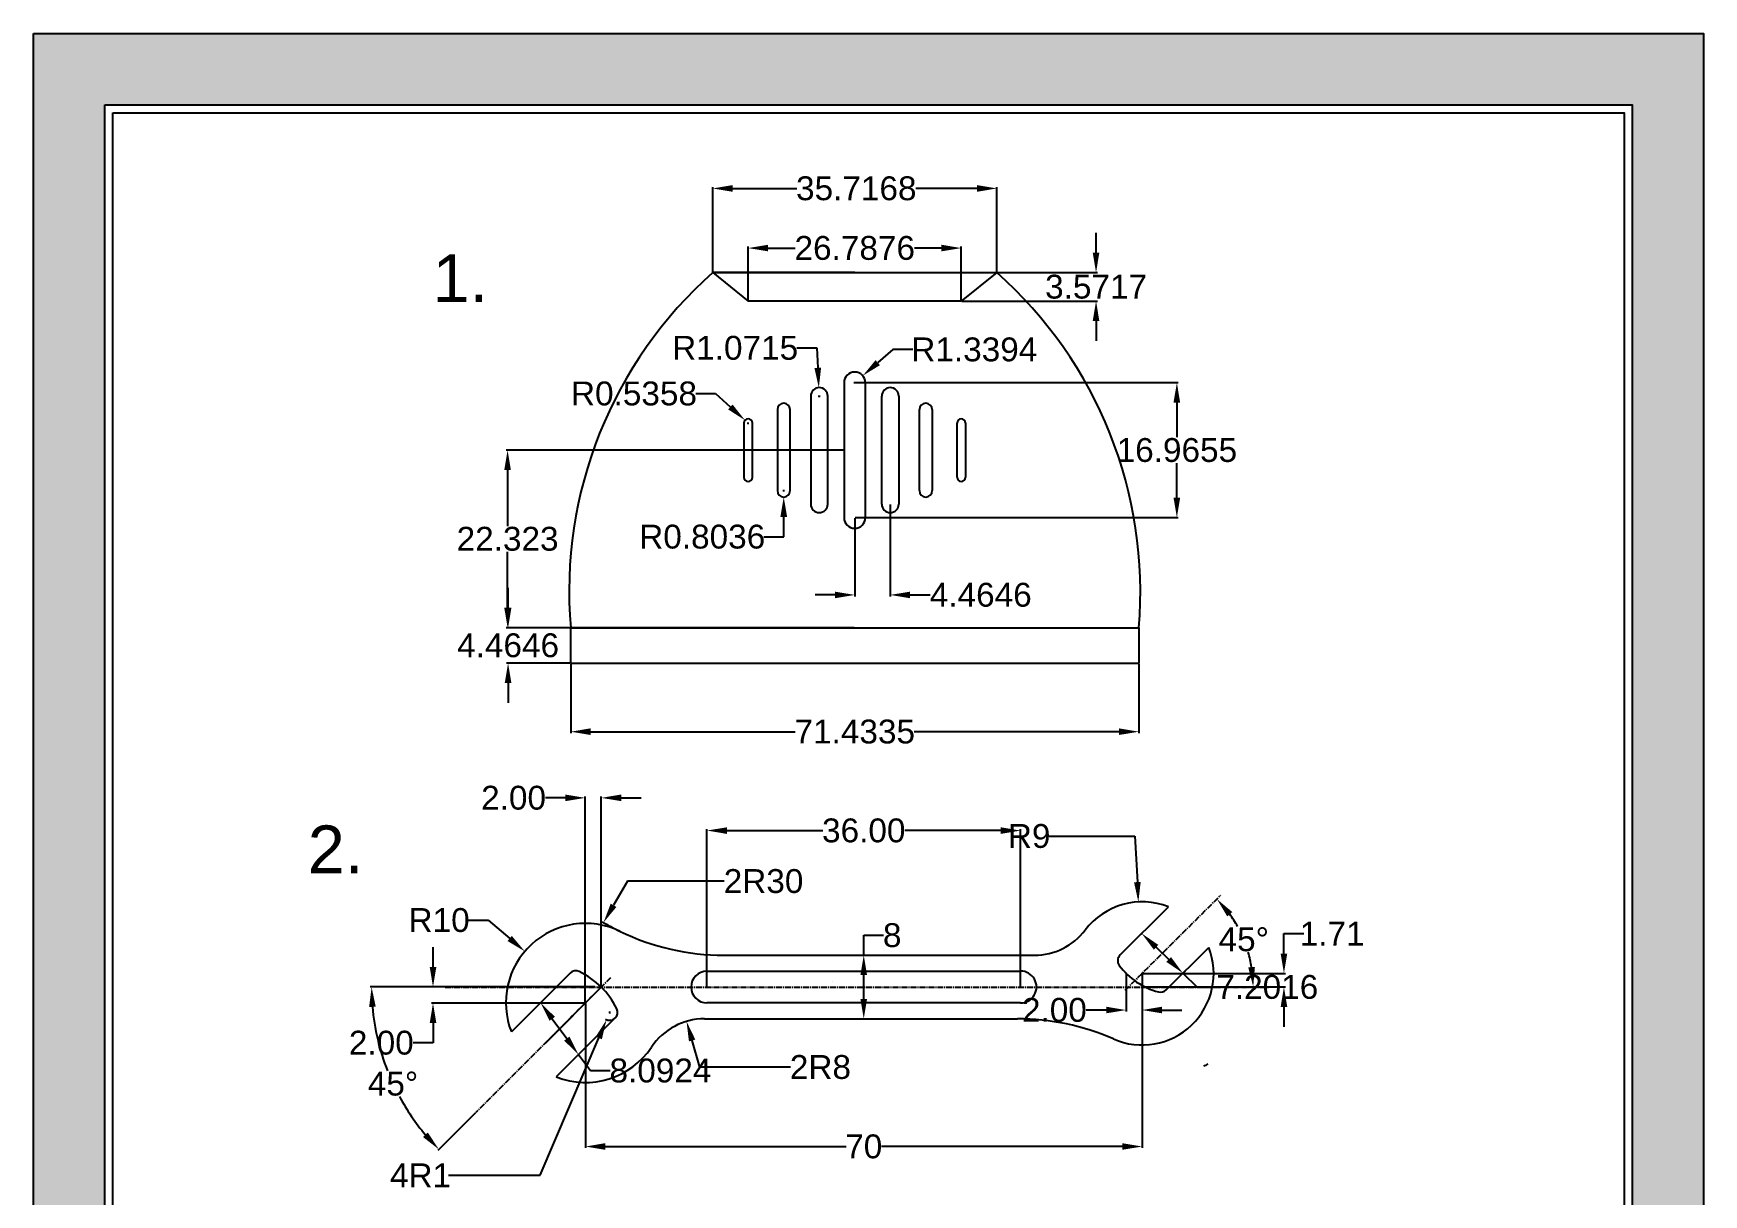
# Model space of a CAD drawing. Header units: centimetres. Extents: x 2415 to 2625, y 2816 to 3113.
# Drawn here: x 2415.3 to 2625.3, y 2966.6 to 3112.6 of the extents above; entities that cross this region are included whole.
import ezdxf

# ---------------------------------------------------------------- set-up
doc = ezdxf.new("R2010")
doc.units = ezdxf.units.CM
doc.linetypes.add('CENTER2', pattern=[1.125, 0.75, -0.125, 0.125, -0.125])
doc.layers.add('dimensions', color=210, linetype='Continuous')
doc.styles.get("Standard").update_dxf_attribs({"font": 'arial.ttf'})
doc.dimstyles.get("Standard").update_dxf_attribs({"dimtxt": 3, "dimasz": 2.5, "dimexe": 0.18, "dimexo": 0.0625, "dimgap": 0.09, "dimtad": 0, "dimtih": 1, "dimtoh": 1, "dimdec": 4, "dimdsep": 46, "dimtxsty": 'Standard', "dimcen": 0.09, "dimadec": 0, "dimazin": 0, "dimtfac": 1, "dimtdec": 4, "dimtofl": 0, "dimtmove": 0, "dimatfit": 3, "dimfxl": 1, "dimtolj": 1, "dimtzin": 0, "dimarcsym": 0})

# ---------------------------------------------------------------- blocks, each defined once
blk = doc.blocks.new('*D65')
at = {"layer": 'Defpoints', "color": 0, "transparency": 16777216}
for p in [(2539.47, 3012.33), (2500.04, 2992.66), (2539.47, 2992.66)]:
    blk.add_point(p, dxfattribs=at)
at = {"layer": 'dimensions', "color": 0, "lineweight": -2, "transparency": 16777216}
for p, q in [((2500.04, 2992.72), (2500.04, 3012.51)), ((2502.54, 3012.33), (2514.61, 3012.33)), ((2536.97, 3012.33), (2524.9, 3012.33)), ((2539.47, 2992.72), (2539.47, 3012.51))]:
    blk.add_line(p, q, dxfattribs=at)
at = {"layer": 'dimensions', "color": 0, "transparency": 16777216}
for points in [[(2502.54, 3012.74), (2502.54, 3011.91), (2500.04, 3012.33)], [(2536.97, 3012.74), (2536.97, 3011.91), (2539.47, 3012.33)]]:
    blk.add_solid(points, dxfattribs=at)
at = {"layer": 'dimensions', "color": 0, "transparency": 16777216, "insert": (2519.75, 3012.33), "char_height": 3, "attachment_point": 5}
blk.add_mtext('\\A1;36.00', dxfattribs=at)
blk = doc.blocks.new('*D66')
at = {"layer": 'Defpoints', "color": 0, "transparency": 16777216}
for p in [(2554.75, 2994.37), (2484.75, 2990.66), (2554.75, 2972.6)]:
    blk.add_point(p, dxfattribs=at)
at = {"layer": 'dimensions', "color": 0, "lineweight": -2, "transparency": 16777216}
for p, q in [((2554.75, 2994.3), (2554.75, 2972.42)), ((2484.75, 2990.59), (2484.75, 2972.42)), ((2487.25, 2972.6), (2517.53, 2972.6)), ((2552.25, 2972.6), (2521.97, 2972.6))]:
    blk.add_line(p, q, dxfattribs=at)
at = {"layer": 'dimensions', "color": 0, "transparency": 16777216}
for points in [[(2487.25, 2973.02), (2487.25, 2972.19), (2484.75, 2972.6)], [(2552.25, 2973.02), (2552.25, 2972.19), (2554.75, 2972.6)]]:
    blk.add_solid(points, dxfattribs=at)
at = {"layer": 'dimensions', "color": 0, "transparency": 16777216, "insert": (2519.75, 2972.6), "char_height": 3, "attachment_point": 5}
blk.add_mtext('\\A1;70', dxfattribs=at)
blk = doc.blocks.new('*D67')
at = {"layer": 'Defpoints', "color": 0, "transparency": 16777216}
for p in [(2555.02, 2999.71), (2560.2, 2994.71), (2559.89, 2994.39)]:
    blk.add_point(p, dxfattribs=at)
at = {"layer": 'dimensions', "color": 0, "lineweight": -2, "transparency": 16777216}
for p, q in [((2554.97, 2999.67), (2554.58, 2999.26)), ((2556.5, 2997.65), (2558.09, 2996.12)), ((2560.16, 2994.67), (2559.76, 2994.26)), ((2559.89, 2994.39), (2561.69, 2992.65)), ((2561.69, 2992.65), (2564.19, 2992.65))]:
    blk.add_line(p, q, dxfattribs=at)
at = {"layer": 'dimensions', "color": 0, "transparency": 16777216}
for points in [[(2556.79, 2997.95), (2556.22, 2997.35), (2554.7, 2999.39)], [(2558.38, 2996.42), (2557.8, 2995.82), (2559.89, 2994.39)]]:
    blk.add_solid(points, dxfattribs=at)
at = {"layer": 'dimensions', "color": 0, "transparency": 16777216, "insert": (2570.49, 2992.65), "char_height": 3, "attachment_point": 5}
blk.add_mtext('\\A1;7.2016', dxfattribs=at)
blk = doc.blocks.new('*D68')
at = {"layer": 'Defpoints', "color": 0, "transparency": 16777216}
for p in [(2479.14, 2990.71), (2483.89, 2984.16), (2483.93, 2984.19)]:
    blk.add_point(p, dxfattribs=at)
at = {"layer": 'dimensions', "color": 0, "lineweight": -2, "transparency": 16777216}
for p, q in [((2479.09, 2990.67), (2478.96, 2990.57)), ((2480.58, 2988.66), (2482.41, 2986.17)), ((2483.88, 2984.15), (2483.75, 2984.05)), ((2483.89, 2984.16), (2485.38, 2982.14)), ((2485.38, 2982.14), (2487.88, 2982.14))]:
    blk.add_line(p, q, dxfattribs=at)
at = {"layer": 'dimensions', "color": 0, "transparency": 16777216}
for points in [[(2480.92, 2988.91), (2480.25, 2988.42), (2479.1, 2990.68)], [(2482.75, 2986.42), (2482.08, 2985.92), (2483.89, 2984.16)]]:
    blk.add_solid(points, dxfattribs=at)
at = {"layer": 'dimensions', "color": 0, "transparency": 16777216, "insert": (2494.19, 2982.14), "char_height": 3, "attachment_point": 5}
blk.add_mtext('\\A1;8.0924', dxfattribs=at)
blk = doc.blocks.new('*D69')
at = {"layer": 'Defpoints', "color": 0, "transparency": 16777216}
for p in [(2497.47, 2988.33), (2499.72, 2980.66)]:
    blk.add_point(p, dxfattribs=at)
at = {"layer": 'dimensions', "color": 0, "lineweight": -2, "transparency": 16777216}
for p, q in [((2499.15, 2982.58), (2498.17, 2985.94)), ((2510.52, 2982.58), (2499.15, 2982.58))]:
    blk.add_line(p, q, dxfattribs=at)
at = {"layer": 'dimensions', "color": 0, "transparency": 16777216}
blk.add_solid([(2498.57, 2986.05), (2497.77, 2985.82), (2497.47, 2988.33)], dxfattribs=at)
at = {"layer": 'dimensions', "color": 0, "transparency": 16777216, "insert": (2514.3, 2982.58), "char_height": 3, "attachment_point": 5}
blk.add_mtext('\\A1;2R8', dxfattribs=at)
blk = doc.blocks.new('*D70')
at = {"layer": 'Defpoints', "color": 0, "transparency": 16777216}
for p in [(2502.18, 3026.66), (2487.03, 3000.77)]:
    blk.add_point(p, dxfattribs=at)
at = {"layer": 'dimensions', "color": 0, "lineweight": -2, "transparency": 16777216}
for p, q in [((2490.06, 3005.96), (2488.29, 3002.93)), ((2502.22, 3005.96), (2490.06, 3005.96))]:
    blk.add_line(p, q, dxfattribs=at)
blk.add_arc((2502.18, 3026.66), 30, 239.3042, 244.0387, dxfattribs=at)
at = {"layer": 'dimensions', "color": 0, "transparency": 16777216}
blk.add_solid([(2487.93, 3003.14), (2488.65, 3002.72), (2487.03, 3000.77)], dxfattribs=at)
at = {"layer": 'dimensions', "color": 0, "transparency": 16777216, "insert": (2507.15, 3005.96), "char_height": 3, "attachment_point": 5}
blk.add_mtext('\\A1;2R30', dxfattribs=at)
blk = doc.blocks.new('*D71')
at = {"layer": 'Defpoints', "color": 0, "transparency": 16777216}
for p in [(2554.28, 3003.35), (2554.75, 2994.37)]:
    blk.add_point(p, dxfattribs=at)
at = {"layer": 'dimensions', "color": 0, "lineweight": -2, "transparency": 16777216}
for p, q in [((2543.06, 3011.63), (2553.85, 3011.63)), ((2553.85, 3011.63), (2554.15, 3005.85)), ((2554.66, 2994.37), (2554.84, 2994.37)), ((2554.75, 2994.28), (2554.75, 2994.46))]:
    blk.add_line(p, q, dxfattribs=at)
at = {"layer": 'dimensions', "color": 0, "transparency": 16777216}
blk.add_solid([(2554.57, 3005.87), (2553.73, 3005.83), (2554.28, 3003.35)], dxfattribs=at)
at = {"layer": 'dimensions', "color": 0, "transparency": 16777216, "insert": (2540.55, 3011.63), "char_height": 3, "attachment_point": 5}
blk.add_mtext('\\A1;R9', dxfattribs=at)
blk = doc.blocks.new('*D72')
at = {"layer": 'Defpoints', "color": 0, "transparency": 16777216}
for p in [(2477.14, 2997.14), (2484.75, 2990.66)]:
    blk.add_point(p, dxfattribs=at)
at = {"layer": 'dimensions', "color": 0, "lineweight": -2, "transparency": 16777216}
for p, q in [((2470.03, 3001.06), (2472.53, 3001.06)), ((2472.53, 3001.06), (2475.23, 2998.76)), ((2484.66, 2990.66), (2484.84, 2990.66)), ((2484.75, 2990.57), (2484.75, 2990.75))]:
    blk.add_line(p, q, dxfattribs=at)
at = {"layer": 'dimensions', "color": 0, "transparency": 16777216}
blk.add_solid([(2475.5, 2999.08), (2474.96, 2998.44), (2477.14, 2997.14)], dxfattribs=at)
at = {"layer": 'dimensions', "color": 0, "transparency": 16777216, "insert": (2466.36, 3001.06), "char_height": 3, "attachment_point": 5}
blk.add_mtext('\\A1;R10', dxfattribs=at)
blk = doc.blocks.new('*U61')
at = {"color": 0, "linetype": 'CENTER2', "transparency": 16777216}
blk.add_line((-53.42, 0), (50.13, 0), dxfattribs=at)
blk = doc.blocks.new('*U62')
at = {"color": 0, "linetype": 'CENTER2', "transparency": 16777216}
blk.add_line((5.95, 5.95), (-11.01, -11.01), dxfattribs=at)
blk = doc.blocks.new('*U63')
at = {"color": 0, "linetype": 'CENTER2', "transparency": 16777216}
blk.add_line((-5.11, -5.08), (6.92, 6.88), dxfattribs=at)
blk = doc.blocks.new('*D73')
at = {"layer": 'Defpoints', "color": 0, "transparency": 16777216}
for p in [(2467.13, 2992.66), (2487.92, 2993.83), (2570.67, 2992.66), (2458.85, 2985.18), (2470.97, 2976.87)]:
    blk.add_point(p, dxfattribs=at)
at = {"layer": 'dimensions', "color": 0, "lineweight": -2, "transparency": 16777216}
for p, q in [((2467.06, 2992.66), (2457.69, 2992.66)), ((2470.92, 2976.83), (2466.2, 2972.11))]:
    blk.add_line(p, q, dxfattribs=at)
for start, end in [(184.9613, 201.4304), (208.506, 220.0387)]:
    blk.add_arc((2486.75, 2992.66), 28.88, start, end, dxfattribs=at)
at = {"layer": 'dimensions', "color": 0, "transparency": 16777216}
for points in [[(2457.56, 2990.14), (2458.39, 2990.18), (2457.87, 2992.66)], [(2464.94, 2974.36), (2464.33, 2973.8), (2466.33, 2972.24)]]:
    blk.add_solid(points, dxfattribs=at)
at = {"layer": 'dimensions', "color": 0, "transparency": 16777216, "insert": (2460.56, 2980.49), "char_height": 3, "attachment_point": 5}
blk.add_mtext('\\A1;45°', dxfattribs=at)
blk = doc.blocks.new('*D74')
at = {"layer": 'Defpoints', "color": 0, "transparency": 16777216}
for p in [(2564.66, 3004.22), (2568.19, 2996.7), (2467.13, 2992.66), (2570.67, 2992.66), (2552.62, 2992.26)]:
    blk.add_point(p, dxfattribs=at)
at = {"layer": 'dimensions', "color": 0, "lineweight": -2, "transparency": 16777216}
for start, end in [(28.9669, 35.6921), (9.1398, 16.1618)]:
    blk.add_arc((2553.03, 2992.66), 15.69, start, end, dxfattribs=at)
at = {"layer": 'dimensions', "color": 0, "transparency": 16777216}
for points in [[(2565.45, 3001.54), (2566.09, 3002.08), (2564.15, 3003.72)], [(2568.93, 2995.18), (2568.1, 2995.12), (2568.72, 2992.66)]]:
    blk.add_solid(points, dxfattribs=at)
at = {"layer": 'dimensions', "color": 0, "transparency": 16777216, "insert": (2567.53, 2998.64), "char_height": 3, "attachment_point": 5}
blk.add_mtext('\\A1;45°', dxfattribs=at)
blk = doc.blocks.new('*D75')
at = {"layer": 'Defpoints', "color": 0, "transparency": 16777216}
for p in [(2484.73, 3016.44), (2486.75, 2992.66), (2484.73, 2990.48)]:
    blk.add_point(p, dxfattribs=at)
at = {"layer": 'dimensions', "color": 0, "lineweight": -2, "transparency": 16777216}
for p, q in [((2482.23, 3016.44), (2479.73, 3016.44)), ((2484.73, 2990.54), (2484.73, 3016.62)), ((2486.75, 2992.72), (2486.75, 3016.62)), ((2489.25, 3016.44), (2491.75, 3016.44))]:
    blk.add_line(p, q, dxfattribs=at)
at = {"layer": 'dimensions', "color": 0, "transparency": 16777216}
for points in [[(2482.23, 3016.86), (2482.23, 3016.03), (2484.73, 3016.44)], [(2489.25, 3016.86), (2489.25, 3016.03), (2486.75, 3016.44)]]:
    blk.add_solid(points, dxfattribs=at)
at = {"layer": 'dimensions', "color": 0, "transparency": 16777216, "insert": (2475.72, 3016.44), "char_height": 3, "attachment_point": 5}
blk.add_mtext('\\A1;2.00', dxfattribs=at)
blk = doc.blocks.new('*D76')
at = {"layer": 'Defpoints', "color": 0, "transparency": 16777216}
for p in [(2487.41, 2988.55), (2487.81, 2989.47)]:
    blk.add_point(p, dxfattribs=at)
at = {"layer": 'dimensions', "color": 0, "lineweight": -2, "transparency": 16777216}
for p, q in [((2487.72, 2989.47), (2487.9, 2989.47)), ((2487.81, 2989.38), (2487.81, 2989.56)), ((2479.06, 2968.98), (2486.43, 2986.25)), ((2467.54, 2968.98), (2479.06, 2968.98))]:
    blk.add_line(p, q, dxfattribs=at)
blk.add_arc((2487.81, 2989.47), 1, 236.5746, 311.419, dxfattribs=at)
at = {"layer": 'dimensions', "color": 0, "transparency": 16777216}
blk.add_solid([(2486.05, 2986.42), (2486.82, 2986.09), (2487.41, 2988.55)], dxfattribs=at)
at = {"layer": 'dimensions', "color": 0, "transparency": 16777216, "insert": (2464.02, 2968.98), "char_height": 3, "attachment_point": 5}
blk.add_mtext('\\A1;4R1', dxfattribs=at)
blk = doc.blocks.new('*D77')
at = {"layer": 'Defpoints', "color": 0, "transparency": 16777216}
for p in [(2552.73, 2994.39), (2554.75, 2994.37), (2552.73, 2989.76)]:
    blk.add_point(p, dxfattribs=at)
at = {"layer": 'dimensions', "color": 0, "lineweight": -2, "transparency": 16777216}
for p, q in [((2552.73, 2994.33), (2552.73, 2989.58)), ((2554.75, 2994.3), (2554.75, 2989.58)), ((2550.23, 2989.76), (2547.73, 2989.76)), ((2557.25, 2989.76), (2559.75, 2989.76))]:
    blk.add_line(p, q, dxfattribs=at)
at = {"layer": 'dimensions', "color": 0, "transparency": 16777216}
for points in [[(2550.23, 2990.18), (2550.23, 2989.35), (2552.73, 2989.76)], [(2557.25, 2990.18), (2557.25, 2989.35), (2554.75, 2989.76)]]:
    blk.add_solid(points, dxfattribs=at)
at = {"layer": 'dimensions', "color": 0, "transparency": 16777216, "insert": (2543.72, 2989.76), "char_height": 3, "attachment_point": 5}
blk.add_mtext('\\A1;2.00', dxfattribs=at)
blk = doc.blocks.new('*D78')
at = {"layer": 'Defpoints', "color": 0, "transparency": 16777216}
for p in [(2517.85, 2996.66), (2519.75, 2996.66), (2517.79, 2988.66)]:
    blk.add_point(p, dxfattribs=at)
at = {"layer": 'dimensions', "color": 0, "lineweight": -2, "transparency": 16777216}
for p, q in [((2519.75, 2996.66), (2519.75, 2999.16)), ((2519.75, 2999.16), (2522.25, 2999.16)), ((2517.91, 2996.66), (2519.93, 2996.66)), ((2519.75, 2991.16), (2519.75, 2994.16)), ((2517.85, 2988.66), (2519.93, 2988.66))]:
    blk.add_line(p, q, dxfattribs=at)
at = {"layer": 'dimensions', "color": 0, "transparency": 16777216}
for points in [[(2519.33, 2994.16), (2520.17, 2994.16), (2519.75, 2996.66)], [(2519.33, 2991.16), (2520.17, 2991.16), (2519.75, 2988.66)]]:
    blk.add_solid(points, dxfattribs=at)
at = {"layer": 'dimensions', "color": 0, "transparency": 16777216, "insert": (2523.33, 2999.16), "char_height": 3, "attachment_point": 5}
blk.add_mtext('\\A1;8', dxfattribs=at)
blk = doc.blocks.new('*D79')
at = {"layer": 'Defpoints', "color": 0, "transparency": 16777216}
for p in [(2485.98, 2992.66), (2465.59, 2990.64), (2484.73, 2990.64)]:
    blk.add_point(p, dxfattribs=at)
at = {"layer": 'dimensions', "color": 0, "lineweight": -2, "transparency": 16777216}
for p, q in [((2465.59, 2995.16), (2465.59, 2997.66)), ((2485.92, 2992.66), (2465.41, 2992.66)), ((2484.67, 2990.64), (2465.41, 2990.64)), ((2465.59, 2988.14), (2465.59, 2985.64)), ((2465.59, 2985.64), (2463.09, 2985.64))]:
    blk.add_line(p, q, dxfattribs=at)
at = {"layer": 'dimensions', "color": 0, "transparency": 16777216}
for points in [[(2465.18, 2995.16), (2466.01, 2995.16), (2465.59, 2992.66)], [(2465.18, 2988.14), (2466.01, 2988.14), (2465.59, 2990.64)]]:
    blk.add_solid(points, dxfattribs=at)
at = {"layer": 'dimensions', "color": 0, "transparency": 16777216, "insert": (2459.09, 2985.64), "char_height": 3, "attachment_point": 5}
blk.add_mtext('\\A1;2.00', dxfattribs=at)
blk = doc.blocks.new('*D64')
at = {"layer": 'Defpoints', "color": 0, "transparency": 16777216}
for p in [(2554.75, 2994.37), (2554.75, 2992.66), (2572.58, 2994.37)]:
    blk.add_point(p, dxfattribs=at)
at = {"layer": 'dimensions', "color": 0, "lineweight": -2, "transparency": 16777216}
for p, q in [((2572.58, 2996.87), (2572.58, 2999.37)), ((2572.58, 2999.37), (2575.08, 2999.37)), ((2554.81, 2994.37), (2572.76, 2994.37)), ((2554.81, 2992.66), (2572.76, 2992.66)), ((2572.58, 2990.16), (2572.58, 2987.66))]:
    blk.add_line(p, q, dxfattribs=at)
at = {"layer": 'dimensions', "color": 0, "transparency": 16777216}
for points in [[(2572.17, 2996.87), (2573, 2996.87), (2572.58, 2994.37)], [(2572.17, 2990.16), (2573, 2990.16), (2572.58, 2992.66)]]:
    blk.add_solid(points, dxfattribs=at)
at = {"layer": 'dimensions', "color": 0, "transparency": 16777216, "insert": (2578.64, 2999.37), "char_height": 3, "attachment_point": 5}
blk.add_mtext('\\A1;1.71', dxfattribs=at)
blk = doc.blocks.new('*D310')
at = {"layer": 'Defpoints', "color": 0, "transparency": 16777216}
for p in [(2504.83, 3063.92), (2505.23, 3063.56)]:
    blk.add_point(p, dxfattribs=at)
at = {"layer": 'dimensions', "color": 0, "lineweight": -2, "transparency": 16777216}
for p, q in [((2498.62, 3067.27), (2501.12, 3067.27)), ((2501.12, 3067.27), (2502.97, 3065.59)), ((2505.14, 3063.56), (2505.32, 3063.56)), ((2505.23, 3063.47), (2505.23, 3063.65))]:
    blk.add_line(p, q, dxfattribs=at)
at = {"layer": 'dimensions', "color": 0, "transparency": 16777216}
blk.add_solid([(2503.25, 3065.9), (2502.7, 3065.28), (2504.83, 3063.92)], dxfattribs=at)
at = {"layer": 'dimensions', "color": 0, "transparency": 16777216, "insert": (2490.86, 3067.27), "char_height": 3, "attachment_point": 5}
blk.add_mtext('\\A1;R0.5358', dxfattribs=at)
blk = doc.blocks.new('*D311')
at = {"layer": 'Defpoints', "color": 0, "transparency": 16777216}
for p in [(2518.62, 3068.65), (2519.63, 3069.53)]:
    blk.add_point(p, dxfattribs=at)
at = {"layer": 'dimensions', "color": 0, "lineweight": -2, "transparency": 16777216}
for p, q in [((2523.4, 3072.81), (2521.52, 3071.17)), ((2525.9, 3072.81), (2523.4, 3072.81)), ((2518.53, 3068.65), (2518.71, 3068.65)), ((2518.62, 3068.56), (2518.62, 3068.74))]:
    blk.add_line(p, q, dxfattribs=at)
at = {"layer": 'dimensions', "color": 0, "transparency": 16777216}
blk.add_solid([(2521.24, 3071.48), (2521.79, 3070.85), (2519.63, 3069.53)], dxfattribs=at)
at = {"layer": 'dimensions', "color": 0, "transparency": 16777216, "insert": (2533.65, 3072.81), "char_height": 3, "attachment_point": 5}
blk.add_mtext('\\A1;R1.3394', dxfattribs=at)
blk = doc.blocks.new('*D312')
at = {"layer": 'Defpoints', "color": 0, "transparency": 16777216}
for p in [(2514.1, 3068.02), (2514.16, 3066.95)]:
    blk.add_point(p, dxfattribs=at)
at = {"layer": 'dimensions', "color": 0, "lineweight": -2, "transparency": 16777216}
for p, q in [((2511.34, 3073.01), (2513.84, 3073.01)), ((2513.84, 3073.01), (2513.97, 3070.52)), ((2514.07, 3066.95), (2514.25, 3066.95)), ((2514.16, 3066.86), (2514.16, 3067.04))]:
    blk.add_line(p, q, dxfattribs=at)
at = {"layer": 'dimensions', "color": 0, "transparency": 16777216}
blk.add_solid([(2514.39, 3070.54), (2513.55, 3070.49), (2514.1, 3068.02)], dxfattribs=at)
at = {"layer": 'dimensions', "color": 0, "transparency": 16777216, "insert": (2503.58, 3073.01), "char_height": 3, "attachment_point": 5}
blk.add_mtext('\\A1;R1.0715', dxfattribs=at)
blk = doc.blocks.new('*D309')
at = {"layer": 'Defpoints', "color": 0, "transparency": 16777216}
for p in [(2509.69, 3055.07), (2509.69, 3054.27)]:
    blk.add_point(p, dxfattribs=at)
at = {"layer": 'dimensions', "color": 0, "lineweight": -2, "transparency": 16777216}
for p, q in [((2509.6, 3055.07), (2509.78, 3055.07)), ((2509.69, 3054.98), (2509.69, 3055.16)), ((2509.69, 3049.27), (2509.69, 3051.77)), ((2507.19, 3049.27), (2509.69, 3049.27))]:
    blk.add_line(p, q, dxfattribs=at)
at = {"layer": 'dimensions', "color": 0, "transparency": 16777216}
blk.add_solid([(2509.27, 3051.77), (2510.11, 3051.77), (2509.69, 3054.27)], dxfattribs=at)
at = {"layer": 'dimensions', "color": 0, "transparency": 16777216, "insert": (2499.44, 3049.27), "char_height": 3, "attachment_point": 5}
blk.add_mtext('\\A1;R0.8036', dxfattribs=at)
blk = doc.blocks.new('*D313')
at = {"layer": 'Defpoints', "color": 0, "transparency": 16777216}
for p in [(2518.62, 3051.68), (2523.08, 3053.38), (2523.08, 3041.96)]:
    blk.add_point(p, dxfattribs=at)
at = {"layer": 'dimensions', "color": 0, "lineweight": -2, "transparency": 16777216}
for p, q in [((2518.62, 3051.62), (2518.62, 3041.78)), ((2523.08, 3053.31), (2523.08, 3041.78)), ((2516.12, 3041.96), (2513.62, 3041.96)), ((2525.58, 3041.96), (2528.08, 3041.96))]:
    blk.add_line(p, q, dxfattribs=at)
at = {"layer": 'dimensions', "color": 0, "transparency": 16777216}
for points in [[(2516.12, 3042.37), (2516.12, 3041.54), (2518.62, 3041.96)], [(2525.58, 3042.37), (2525.58, 3041.54), (2523.08, 3041.96)]]:
    blk.add_solid(points, dxfattribs=at)
at = {"layer": 'dimensions', "color": 0, "transparency": 16777216, "insert": (2534.46, 3041.96), "char_height": 3, "attachment_point": 5}
blk.add_mtext('\\A1;4.4646', dxfattribs=at)
blk = doc.blocks.new('*D314')
at = {"layer": 'Defpoints', "color": 0, "transparency": 16777216}
for p in [(2482.9, 3037.84), (2475.03, 3033.38), (2482.9, 3033.38)]:
    blk.add_point(p, dxfattribs=at)
at = {"layer": 'dimensions', "color": 0, "lineweight": -2, "transparency": 16777216}
for p, q in [((2475.03, 3040.34), (2475.03, 3042.84)), ((2482.84, 3037.84), (2474.85, 3037.84)), ((2482.84, 3033.38), (2474.85, 3033.38)), ((2475.03, 3030.88), (2475.03, 3028.38))]:
    blk.add_line(p, q, dxfattribs=at)
at = {"layer": 'dimensions', "color": 0, "transparency": 16777216}
for points in [[(2474.61, 3040.34), (2475.45, 3040.34), (2475.03, 3037.84)], [(2474.61, 3030.88), (2475.45, 3030.88), (2475.03, 3033.38)]]:
    blk.add_solid(points, dxfattribs=at)
at = {"layer": 'dimensions', "color": 0, "transparency": 16777216, "insert": (2475.03, 3035.61), "char_height": 3, "attachment_point": 5}
blk.add_mtext('\\A1;4.4646', dxfattribs=at)
blk = doc.blocks.new('*D315')
at = {"layer": 'Defpoints', "color": 0, "transparency": 16777216}
for p in [(2482.9, 3033.38), (2554.34, 3033.38), (2554.34, 3024.76)]:
    blk.add_point(p, dxfattribs=at)
at = {"layer": 'dimensions', "color": 0, "lineweight": -2, "transparency": 16777216}
for p, q in [((2482.9, 3033.31), (2482.9, 3024.58)), ((2554.34, 3033.31), (2554.34, 3024.58)), ((2485.4, 3024.76), (2511.14, 3024.76)), ((2551.84, 3024.76), (2526.1, 3024.76))]:
    blk.add_line(p, q, dxfattribs=at)
at = {"layer": 'dimensions', "color": 0, "transparency": 16777216}
for points in [[(2485.4, 3025.18), (2485.4, 3024.35), (2482.9, 3024.76)], [(2551.84, 3025.18), (2551.84, 3024.35), (2554.34, 3024.76)]]:
    blk.add_solid(points, dxfattribs=at)
at = {"layer": 'dimensions', "color": 0, "transparency": 16777216, "insert": (2518.62, 3024.76), "char_height": 3, "attachment_point": 5}
blk.add_mtext('\\A1;71.4335', dxfattribs=at)
blk = doc.blocks.new('*D316')
at = {"layer": 'Defpoints', "color": 0, "transparency": 16777216}
for p in [(2536.48, 3093.07), (2500.76, 3082.49), (2536.48, 3082.49)]:
    blk.add_point(p, dxfattribs=at)
at = {"layer": 'dimensions', "color": 0, "lineweight": -2, "transparency": 16777216}
for p, q in [((2500.76, 3082.55), (2500.76, 3093.25)), ((2503.26, 3093.07), (2511.32, 3093.07)), ((2533.98, 3093.07), (2526.29, 3093.07)), ((2536.48, 3082.55), (2536.48, 3093.25))]:
    blk.add_line(p, q, dxfattribs=at)
at = {"layer": 'dimensions', "color": 0, "transparency": 16777216}
for points in [[(2503.26, 3093.49), (2503.26, 3092.65), (2500.76, 3093.07)], [(2533.98, 3093.49), (2533.98, 3092.65), (2536.48, 3093.07)]]:
    blk.add_solid(points, dxfattribs=at)
at = {"layer": 'dimensions', "color": 0, "transparency": 16777216, "insert": (2518.81, 3093.07), "char_height": 3, "attachment_point": 5}
blk.add_mtext('\\A1;35.7168', dxfattribs=at)
blk = doc.blocks.new('*D317')
at = {"layer": 'Defpoints', "color": 0, "transparency": 16777216}
for p in [(2532.01, 3085.57), (2505.23, 3078.91), (2532.01, 3078.91)]:
    blk.add_point(p, dxfattribs=at)
at = {"layer": 'dimensions', "color": 0, "lineweight": -2, "transparency": 16777216}
for p, q in [((2505.23, 3078.98), (2505.23, 3085.75)), ((2507.73, 3085.57), (2511.11, 3085.57)), ((2529.51, 3085.57), (2526.13, 3085.57)), ((2532.01, 3078.98), (2532.01, 3085.75))]:
    blk.add_line(p, q, dxfattribs=at)
at = {"layer": 'dimensions', "color": 0, "transparency": 16777216}
for points in [[(2507.73, 3085.99), (2507.73, 3085.16), (2505.23, 3085.57)], [(2529.51, 3085.99), (2529.51, 3085.16), (2532.01, 3085.57)]]:
    blk.add_solid(points, dxfattribs=at)
at = {"layer": 'dimensions', "color": 0, "transparency": 16777216, "insert": (2518.62, 3085.57), "char_height": 3, "attachment_point": 5}
blk.add_mtext('\\A1;26.7876', dxfattribs=at)
blk = doc.blocks.new('*D318')
at = {"layer": 'Defpoints', "color": 0, "transparency": 16777216}
for p in [(2536.48, 3082.49), (2532.01, 3078.91), (2548.96, 3078.91)]:
    blk.add_point(p, dxfattribs=at)
at = {"layer": 'dimensions', "color": 0, "lineweight": -2, "transparency": 16777216}
for p, q in [((2548.96, 3084.99), (2548.96, 3087.49)), ((2536.54, 3082.49), (2549.14, 3082.49)), ((2532.08, 3078.91), (2549.14, 3078.91)), ((2548.96, 3076.41), (2548.96, 3073.91))]:
    blk.add_line(p, q, dxfattribs=at)
at = {"layer": 'dimensions', "color": 0, "transparency": 16777216}
for points in [[(2548.54, 3084.99), (2549.37, 3084.99), (2548.96, 3082.49)], [(2548.54, 3076.41), (2549.37, 3076.41), (2548.96, 3078.91)]]:
    blk.add_solid(points, dxfattribs=at)
at = {"layer": 'dimensions', "color": 0, "transparency": 16777216, "insert": (2548.96, 3080.7), "char_height": 3, "attachment_point": 5}
blk.add_mtext('\\A1;3.5717', dxfattribs=at)
blk = doc.blocks.new('*D319')
at = {"layer": 'Defpoints', "color": 0, "transparency": 16777216}
for p in [(2518.62, 3068.65), (2518.62, 3051.68), (2559.12, 3051.68)]:
    blk.add_point(p, dxfattribs=at)
at = {"layer": 'dimensions', "color": 0, "lineweight": -2, "transparency": 16777216}
for p, q in [((2518.68, 3068.65), (2559.3, 3068.65)), ((2559.12, 3066.15), (2559.12, 3061.79)), ((2559.12, 3054.18), (2559.12, 3058.54)), ((2518.68, 3051.68), (2559.3, 3051.68))]:
    blk.add_line(p, q, dxfattribs=at)
at = {"layer": 'dimensions', "color": 0, "transparency": 16777216}
for points in [[(2558.7, 3066.15), (2559.53, 3066.15), (2559.12, 3068.65)], [(2558.7, 3054.18), (2559.53, 3054.18), (2559.12, 3051.68)]]:
    blk.add_solid(points, dxfattribs=at)
at = {"layer": 'dimensions', "color": 0, "transparency": 16777216, "insert": (2559.12, 3060.16), "char_height": 3, "attachment_point": 5}
blk.add_mtext('\\A1;16.9655', dxfattribs=at)
blk = doc.blocks.new('*D320')
at = {"layer": 'Defpoints', "color": 0, "transparency": 16777216}
for p in [(2517.28, 3060.16), (2474.97, 3037.84), (2518.62, 3037.84)]:
    blk.add_point(p, dxfattribs=at)
at = {"layer": 'dimensions', "color": 0, "lineweight": -2, "transparency": 16777216}
for p, q in [((2517.22, 3060.16), (2474.79, 3060.16)), ((2474.97, 3057.66), (2474.97, 3050.62)), ((2474.97, 3040.34), (2474.97, 3047.38)), ((2518.56, 3037.84), (2474.79, 3037.84))]:
    blk.add_line(p, q, dxfattribs=at)
at = {"layer": 'dimensions', "color": 0, "transparency": 16777216}
for points in [[(2474.55, 3057.66), (2475.38, 3057.66), (2474.97, 3060.16)], [(2474.55, 3040.34), (2475.38, 3040.34), (2474.97, 3037.84)]]:
    blk.add_solid(points, dxfattribs=at)
at = {"layer": 'dimensions', "color": 0, "transparency": 16777216, "insert": (2474.97, 3049), "char_height": 3, "attachment_point": 5}
blk.add_mtext('\\A1;22.323', dxfattribs=at)

msp = doc.modelspace()

# ---------------------------------------------------------------- hatches: boundary and pattern name
h = msp.add_hatch(color=140)
h.dxf.hatch_style = 1
h.paths.add_polyline_path([(2625.34675, 3112.56413), (2415.34675, 3112.56413), (2415.34675, 2815.56413), (2625.34675, 2815.56413)])
h.paths.add_polyline_path([(2424.34675, 3103.56413), (2616.34675, 3103.56413), (2616.34675, 2824.56413), (2424.34675, 2824.56413)], flags=16)
h.paths.add_polyline_path([(2425.34675, 3102.56413), (2615.34675, 3102.56413), (2615.34675, 2825.56413), (2425.34675, 2825.56413), (2425.34675, 2880.56413)], flags=0)
h.paths.add_polyline_path([(2428.34675, 2877.56413), (2449.2135, 2877.56413), (2525.3886, 2877.56413), (2525.3886, 2851.03963), (2449.2135, 2851.03963), (2428.34675, 2851.03963)], flags=0)
h.paths.add_polyline_path([(2451.63206, 2875.02012), (2522.8576, 2875.02012), (2522.8576, 2853.58365), (2451.63206, 2853.58365)], flags=0)
h.paths.add_polyline_path([(2431.34289, 2832.03454), (2520.76905, 2832.03454), (2520.76905, 2850.7351), (2431.34289, 2850.7351)], flags=8)
h.paths.add_polyline_path([(2461.07859, 2860.13323), (2513.13169, 2860.13323), (2513.13169, 2869.53902), (2461.07859, 2869.53902)], flags=8)

# ---------------------------------------------------------------- linework, layer by layer
for p, q in [((2518.62001, 3082.48637), (2500.76163, 3082.48637)), ((2500.76163, 3082.48637), (2536.4784, 3082.48637)), ((2500.76163, 3082.48637), (2505.22623, 3078.91469)), ((2536.4784, 3082.48637), (2532.0138, 3078.91469)), ((2532.0138, 3078.91469), (2505.22623, 3078.91469)), ((2517.28064, 3068.64612), (2517.28064, 3051.68066)), ((2519.95939, 3051.68066), (2519.95939, 3068.64612)), ((2513.08392, 3066.94957), (2513.08392, 3053.3772)), ((2515.22692, 3053.3772), (2515.22692, 3066.94957)), ((2522.01311, 3053.3772), (2522.01311, 3066.94957)), ((2524.15611, 3066.94957), (2524.15611, 3053.3772)), ((2508.8872, 3065.25303), (2508.8872, 3055.07375)), ((2510.49445, 3055.07375), (2510.49445, 3065.25303)), ((2526.74558, 3055.07375), (2526.74558, 3065.25303)), ((2528.35283, 3065.25303), (2528.35283, 3055.07375)), ((2504.69048, 3063.55648), (2504.69048, 3056.7703)), ((2505.76198, 3056.7703), (2505.76198, 3063.55648)), ((2531.47805, 3056.7703), (2531.47805, 3063.55648)), ((2532.54955, 3063.55648), (2532.54955, 3056.7703)), ((2482.90325, 3033.37581), (2482.90325, 3037.84041)), ((2482.90325, 3037.84041), (2554.33678, 3037.84041)), ((2554.33678, 3037.84041), (2554.33678, 3033.37581)), ((2482.90325, 3033.37581), (2554.33678, 3033.37581)), ((2551.97385, 2996.68462), (2558.06043, 3002.73559)), ((2557.76696, 2992.29124), (2563.13664, 2997.62951)), ((2500.03878, 2994.65702), (2539.45878, 2994.65702)), ((2502.18438, 2996.65702), (2541.21675, 2996.65702)), ((2482.8409, 2994.40599), (2475.43961, 2987.00471)), ((2486.74878, 2992.65702), (2479.70144, 2985.5623)), ((2539.45878, 2990.65702), (2500.03878, 2990.65702)), ((2488.5145, 2988.76589), (2481.09647, 2981.34785)), ((2499.71541, 2988.65702), (2539.0709, 2988.65702))]:
    msp.add_line(p, q)
for points in [[(2415.34675, 3112.56413), (2625.34675, 3112.56413), (2625.34675, 2815.56413), (2415.34675, 2815.56413)], [(2424.34675, 3103.56413), (2616.34675, 3103.56413), (2616.34675, 2824.56413), (2424.34675, 2824.56413)], [(2425.34675, 3102.56413), (2615.34675, 3102.56413), (2615.34675, 2825.56413), (2425.34675, 2825.56413)], [(2515.81675, 2993.39126), (2515.81675, 2993.39126), (2515.81675, 2993.39126), (2515.81675, 2993.39126)]]:
    msp.add_lwpolyline(points, close=True)
for centre, radius, start, end in [((2536.28554, 3042.38215), 53.57515, 131.5341965, 184.8629845), ((2500.95449, 3042.38215), 53.57515, 355.1370155, 48.4658035), ((2518.62001, 3068.64612), 1.33938, 0, 180), ((2509.69082, 3065.25303), 0.80363, 0, 180), ((2514.15542, 3066.94957), 1.0715, 0, 180), ((2523.08461, 3066.94957), 1.0715, 0, 180), ((2527.54921, 3065.25303), 0.80363, 0, 180), ((2505.22623, 3063.55648), 0.53575, 0, 180), ((2532.0138, 3063.55648), 0.53575, 0, 180), ((2505.22623, 3056.7703), 0.53575, 180, 0), ((2532.0138, 3056.7703), 0.53575, 180, 0), ((2509.69082, 3055.07375), 0.80363, 180, 0), ((2527.54921, 3055.07375), 0.80363, 180, 0), ((2514.15542, 3053.3772), 1.0715, 180, 0), ((2518.62001, 3051.68066), 1.33938, 180, 0), ((2523.08461, 3053.3772), 1.0715, 180, 0), ((2554.74878, 2994.36702), 9, 68.4100732, 142.7499907), ((2484.74878, 2990.65702), 10, 64.1580672, 201.4218215), ((2502.18438, 3026.65702), 30, 244.1580672, 270), ((2541.21675, 3004.65702), 8, 270, 322.7499907), ((2554.74878, 2994.36702), 9, 246.2969258, 21.2537162), ((2483.548, 2993.69888), 1, 64.6976013, 135), ((2479.70144, 2985.5623), 10, 25.7548443, 64.6976013), ((2500.0389, 2992.65702), 2, 90.0034191, 269.9965809), ((2539.46754, 2992.65702), 2.00002, 269.7489694, 90), ((2552.67888, 2995.97545), 1, 134.8318947, 216.4984426), ((2559.10987, 3000.73385), 9, 216.4984426, 255.1676344), ((2479.70019, 2983.56355), 10, 53.284331, 53.3137884), ((2557.06193, 2993.00042), 1, 255.1676344, 314.8318947), ((2487.8074, 2989.47299), 1, 315, 25.7548443), ((2499.71541, 2980.65702), 8, 90, 146.2510114), ((2539.0709, 2958.65702), 30, 66.2969258, 90), ((2484.74878, 2990.65702), 10, 248.5781785, 326.2510114), ((2558.54251, 2990.77816), 9, 296.1782299, 300.2027431)]:
    msp.add_arc(centre, radius, start, end)

# ---------------------------------------------------------------- block references
at = {"linetype": 'CENTER2'}
for name, p in [('*U63', (2557.73447, 2997.33524)), ('*U61', (2520.54686, 2992.65702)), ('*U62', (2481.97287, 2987.88111))]:
    msp.add_blockref(name, p, dxfattribs=at)

# ---------------------------------------------------------------- texts
at = {"char_height": 6, "attachment_point": 1}
for s, insert in [('1.', (2465.51954, 3084.78195)), ('2.', (2449.8419, 3012.97154))]:
    msp.add_mtext_dynamic_manual_height_columns(s, width=9.896486, gutter_width=173.72218, heights=[11.88542], dxfattribs=dict(at, insert=insert))

# ---------------------------------------------------------------- dimensions: what is measured, and where the dimension line sits
at = {"layer": 'dimensions'}
for base, p1, p2, picture, middle in [((2536.4784, 3093.06867), (2500.76163, 3082.48637), (2536.4784, 3082.48637), '*D316', (2518.80624, 3093.06867)), ((2532.0138, 3085.5721), (2505.22623, 3078.91469), (2532.0138, 3078.91469), '*D317', (2518.62001, 3085.5721))]:
    dim = msp.add_linear_dim(base=base, p1=p1, p2=p2, dimstyle='Standard', dxfattribs=at)
    dim.commit()
    dim.dimension.update_dxf_attribs({"geometry": picture, "text_midpoint": middle, "dimtype": 160})
for base, p1, p2, picture, middle in [((2548.95699, 3078.91469), (2536.4784, 3082.48637), (2532.0138, 3078.91469), '*D318', (2548.95699, 3080.70053)), ((2559.11639, 3051.68066), (2518.62001, 3068.64612), (2518.62001, 3051.68066), '*D319', (2559.11639, 3060.16339)), ((2474.96515, 3037.84041), (2517.28064, 3060.16339), (2518.62001, 3037.84041), '*D320', (2474.96515, 3049.0019)), ((2475.03164, 3033.37581), (2482.90325, 3037.84041), (2482.90325, 3033.37581), '*D314', (2475.03164, 3035.60811)), ((2519.74878, 2996.65702), (2517.79225, 2988.65702), (2517.85147, 2996.65702), '*D78', (2523.32719, 2999.15702)), ((2572.58338, 2994.36702), (2554.74878, 2992.65702), (2554.74878, 2994.36702), '*D64', (2578.63893, 2999.36702))]:
    dim = msp.add_linear_dim(base=base, p1=p1, p2=p2, angle=90, dimstyle='Standard', dxfattribs=at)
    dim.commit()
    dim.dimension.update_dxf_attribs({"geometry": picture, "text_midpoint": middle})
for center, mpoint, picture, middle in [((2514.15542, 3066.94957), (2514.09984, 3068.01963), '*D312', (2503.57657, 3073.0129)), ((2518.62001, 3068.64612), (2519.63047, 3069.52527), '*D311', (2533.64914, 3072.80721)), ((2505.22623, 3063.55648), (2504.8289, 3063.91587), '*D310', (2490.86498, 3067.26991)), ((2509.69082, 3055.07375), (2509.69082, 3054.27012), '*D309', (2499.43916, 3049.27012))]:
    dim = msp.add_radius_dim(center=center, mpoint=mpoint, dimstyle='Standard', dxfattribs=at)
    dim.commit()
    dim.dimension.update_dxf_attribs({"geometry": picture, "text_midpoint": middle})
for base, p1, p2, picture, middle in [((2523.08461, 3041.95666), (2518.62001, 3051.68066), (2523.08461, 3053.3772), '*D313', (2534.4611, 3041.95666)), ((2554.33678, 3024.76474), (2482.90325, 3033.37581), (2554.33678, 3033.37581), '*D315', (2518.62001, 3024.76474)), ((2554.74878, 2972.60202), (2484.74878, 2990.65702), (2554.74878, 2994.36702), '*D66', (2519.74878, 2972.60202))]:
    dim = msp.add_linear_dim(base=base, p1=p1, p2=p2, dimstyle='Standard', dxfattribs=at)
    dim.commit()
    dim.dimension.update_dxf_attribs({"geometry": picture, "text_midpoint": middle})
for center, mpoint, text, picture, middle in [((2502.18438, 3026.65702), (2487.02504, 3000.7689), '2<>', '*D70', (2507.1543, 3005.95987)), ((2487.8074, 2989.47299), (2487.41486, 2988.55326), '4<>', '*D76', (2464.02183, 2968.97702)), ((2499.71541, 2980.65702), (2497.46668, 2988.33447), '2<>', '*D69', (2514.30044, 2982.57638))]:
    dim = msp.add_radius_dim(center=center, mpoint=mpoint, text=text, dimstyle='Standard', dxfattribs=at)
    dim.commit()
    dim.dimension.update_dxf_attribs({"geometry": picture, "text_midpoint": middle, "dimtype": 164})
for base, p1, p2, text, picture, middle in [((2484.73048, 3016.44414), (2486.74878, 2992.65702), (2484.73048, 2990.48125), '2.00', '*D75', (2475.7237, 3016.44414)), ((2539.46754, 3012.3259), (2500.0389, 2992.65702), (2539.46754, 2992.65702), '36.00', '*D65', (2519.75322, 3012.3259)), ((2552.72785, 2989.76404), (2554.74878, 2994.36702), (2552.72785, 2994.388), '2.00', '*D77', (2543.72107, 2989.76404))]:
    dim = msp.add_linear_dim(base=base, p1=p1, p2=p2, text=text, dimstyle='Standard', dxfattribs=at)
    dim.commit()
    dim.dimension.update_dxf_attribs({"geometry": picture, "text_midpoint": middle})
for center, mpoint, picture, middle in [((2554.74878, 2994.36702), (2554.27955, 3003.35478), '*D71', (2540.5473, 3011.63217)), ((2484.74878, 2990.65702), (2477.13561, 2997.14081), '*D72', (2466.36197, 3001.06226))]:
    dim = msp.add_radius_dim(center=center, mpoint=mpoint, dimstyle='Standard', dxfattribs=at)
    dim.commit()
    dim.dimension.update_dxf_attribs({"geometry": picture, "text_midpoint": middle, "dimtype": 164})
dim = msp.add_angular_dim_2l(base=(2568.18687, 2996.70275), line1=((2467.12543, 2992.65702), (2570.67338, 2992.65702)), line2=((2552.62447, 2992.25513), (2564.6589, 3004.21915)), dimstyle='Standard', dxfattribs=at)
dim.commit()
dim.dimension.update_dxf_attribs({"geometry": '*D74', "text_midpoint": (2567.53204, 2998.63958)})
for p1, p2, distance, picture, middle in [((2555.01714, 2999.71011), (2560.20127, 2994.71131), -0.45023, '*D67', (2570.49225, 2992.65191)), ((2479.14026, 2990.70535), (2483.9348, 2984.18619), -0.04959, '*D68', (2494.1891, 2982.14283))]:
    dim = msp.add_aligned_dim(p1=p1, p2=p2, distance=distance, dimstyle='Standard', dxfattribs=at)
    dim.commit()
    dim.dimension.update_dxf_attribs({"geometry": picture, "text_midpoint": middle})
dim = msp.add_linear_dim(base=(2465.59368, 2990.63872), p1=(2485.98038, 2992.65702), p2=(2484.73048, 2990.63872), angle=90, text='2.00', dimstyle='Standard', dxfattribs=at)
dim.commit()
dim.dimension.update_dxf_attribs({"geometry": '*D79', "text_midpoint": (2459.0869, 2985.63872)})
dim = msp.add_angular_dim_2l(base=(2458.85232, 2985.18218), line1=((2487.91918, 2993.82741), (2470.96658, 2976.87482)), line2=((2467.12543, 2992.65702), (2570.67338, 2992.65702)), dimstyle='Standard', dxfattribs=at)
dim.commit()
dim.dimension.update_dxf_attribs({"geometry": '*D73', "text_midpoint": (2460.55653, 2980.48935), "dimtype": 162})

doc.saveas('drawing.dxf')
